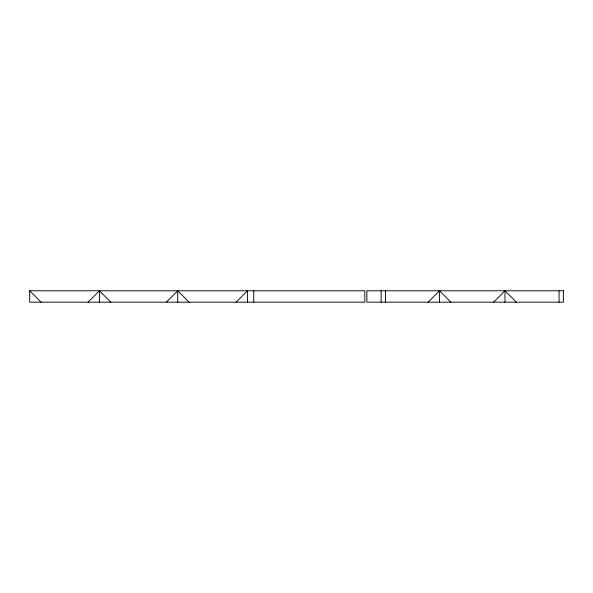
<?xml version="1.0" encoding="UTF-8"?>
<svg xmlns="http://www.w3.org/2000/svg" width="593" height="593" viewBox="0 0 593 593"><rect width="100%" height="100%" fill="white"/><g stroke="black" fill="none" stroke-linecap="round" stroke-linejoin="round"><path stroke-width="0.89" d="M88.016 302.171L99.409 290.778L110.795 302.171M166.322 302.171L177.707 290.778L189.1 302.171M236.081 302.171L247.466 290.778L247.466 302.171M428.102 302.171L439.495 290.778L450.88 302.171M493.591 302.171L504.984 290.778L516.37 302.171M29.65 290.778L364.821 290.778L364.821 302.171L29.65 302.171L29.65 290.778L41.036 302.171M559.08 290.778L559.08 302.171M504.984 290.778L504.984 302.171M439.495 290.778L439.495 302.171M385.398 290.778L385.398 302.171M381.121 290.778L381.121 302.171M253.774 290.778L253.774 302.171M177.707 290.778L177.707 302.171M99.409 290.778L99.409 302.171M563.35 290.778L366.889 290.778L366.889 302.171L563.35 302.171L563.35 290.778"/></g></svg>
